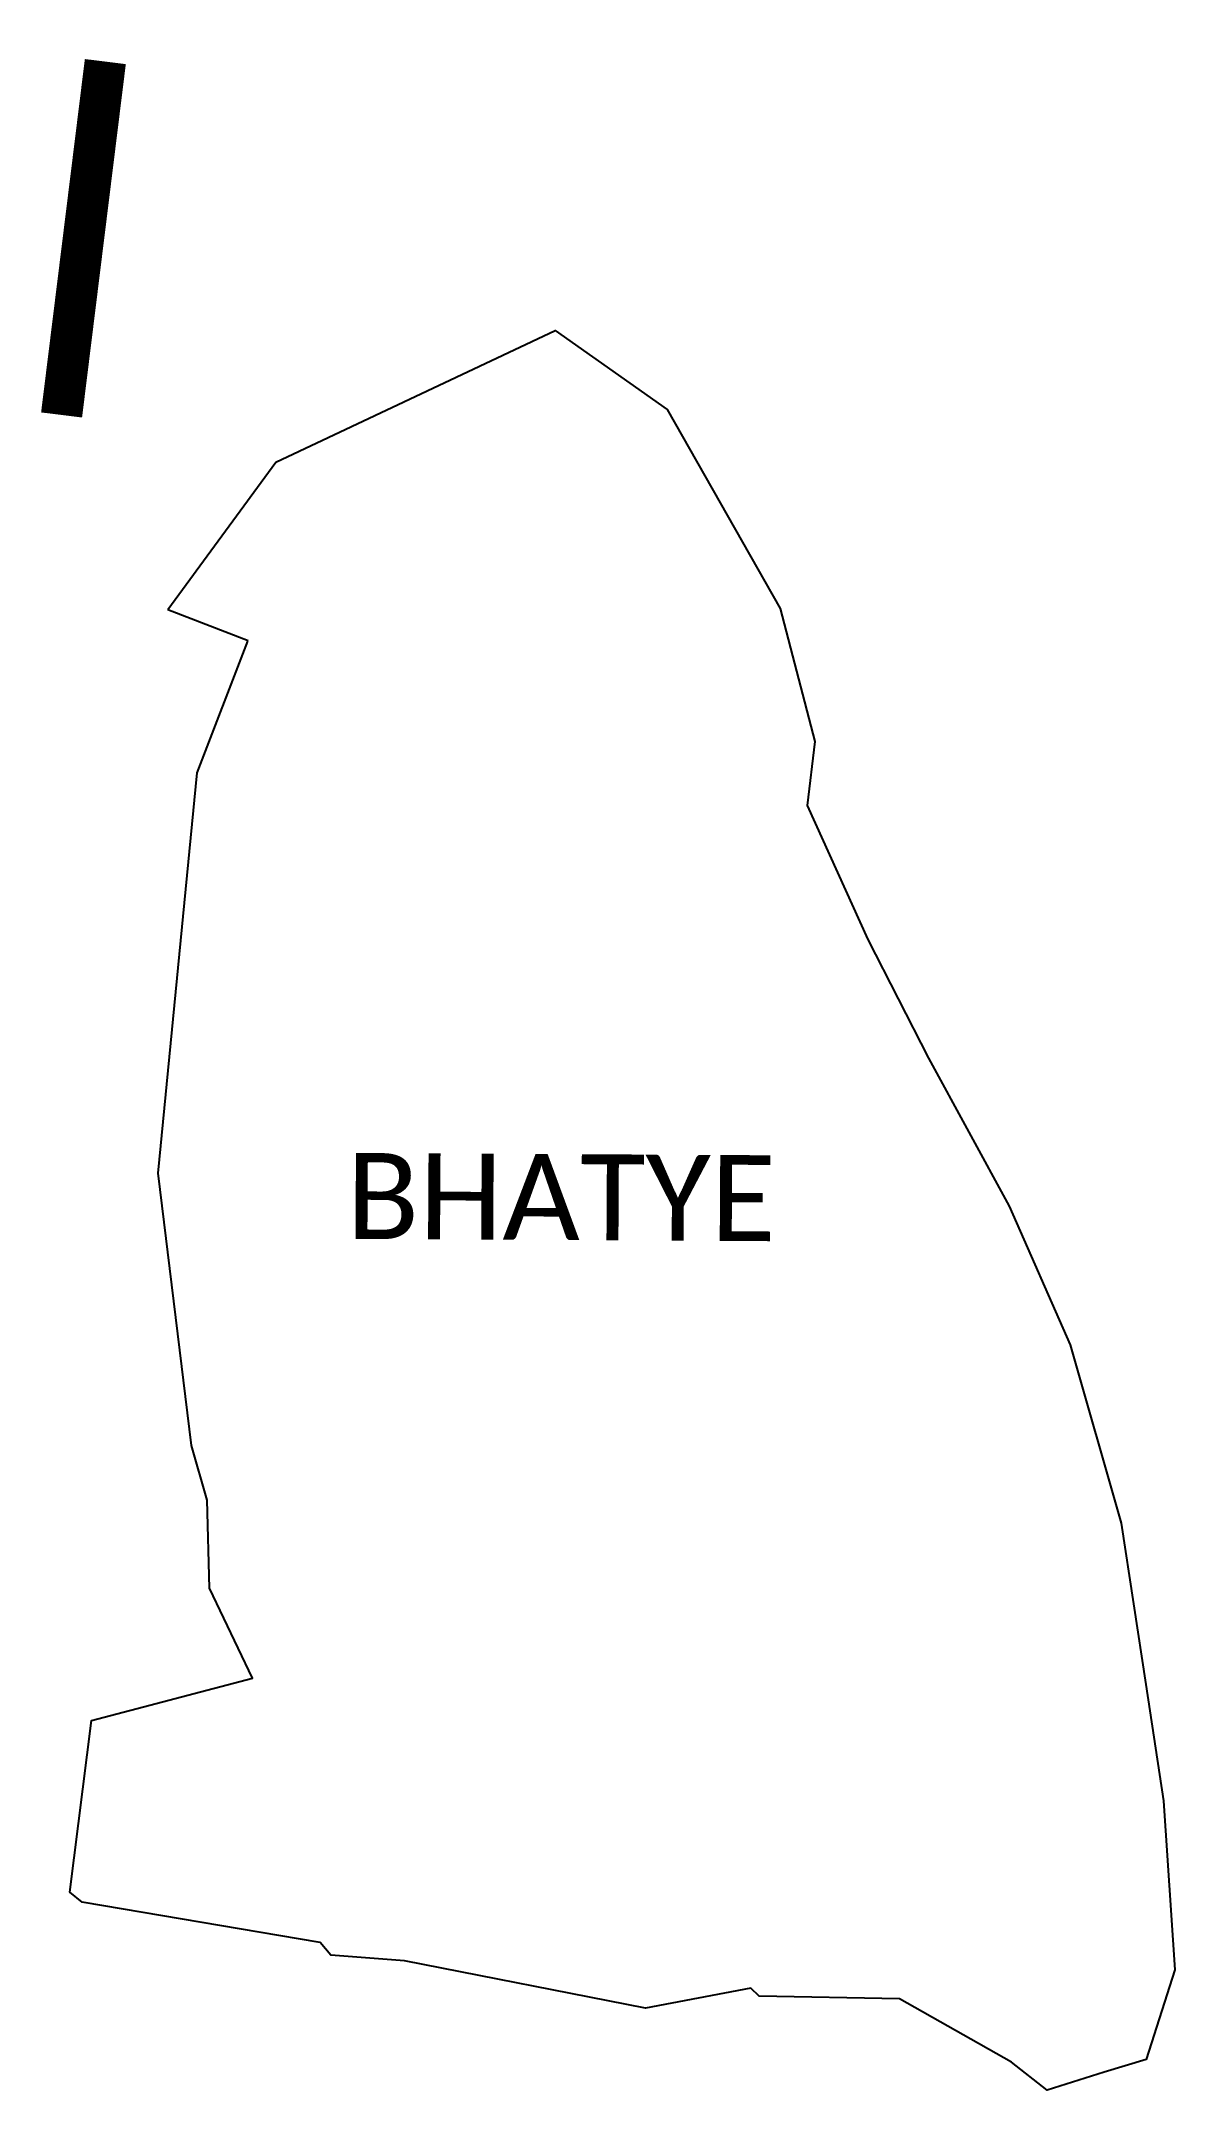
# Model space of a CAD drawing. Header units: metres. Extents: x 318404 to 319778, y 1876233 to 1878715.
import ezdxf

# ---------------------------------------------------------------- set-up
doc = ezdxf.new("R2010")
doc.units = ezdxf.units.M
for name, color, linetype in [('UNPROTECTED DUE TO CREEK', 150, 'Continuous'), ('village', 3, 'Continuous'), ('VILLAGE NAME', 250, 'Continuous')]:
    doc.layers.add(name, color=color, linetype=linetype)
doc.styles.get("Standard").update_dxf_attribs({"font": 'simplex.shx'})

msp = doc.modelspace()

# ---------------------------------------------------------------- linework, layer by layer
at = {"layer": 'UNPROTECTED DUE TO CREEK', "const_width": 50, "flags": 128}
msp.add_lwpolyline([(318429, 1878261.7), (318482, 1878689.7)], dxfattribs=at)
at = {"layer": 'village', "flags": 128}
msp.add_lwpolyline([(318557.7, 1878026.1), (318655, 1877988.7)], dxfattribs=at)
at = {"layer": 'village', "color": 3, "true_color": 0x00ff00}
for points in [[(318557.7, 1878026.1, 0), (318688.4, 1878204.5, 0), (319026.7, 1878363.9, 0), (319162.7, 1878268.4, 0), (319299.4, 1878027.4, 0), (319341.2, 1877866.3, 0), (319332, 1877788.7, 0), (319405.5, 1877626.5, 0), (319478.9, 1877482.8, 0), (319576.8, 1877303.2, 0), (319650.5, 1877135.5, 0), (319712.6, 1876919.4, 0), (319742.3, 1876724.2, 0), (319763.8, 1876583, 0), (319777.6, 1876378.6, 0)], [(319777.6, 1876378.6, 0), (319742.5, 1876270, 0), (319691.8, 1876254.3, 0), (319622.6, 1876232.8, 0), (319579.6, 1876266.4, 0), (319443.9, 1876343.3, 0), (319273.9, 1876346.7, 0), (319263.7, 1876356.3, 0), (319136.4, 1876331.8, 0), (318844.4, 1876389.5, 0), (318755.2, 1876396.1, 0), (318742.4, 1876411.6, 0), (318453.9, 1876460.5, 0), (318439.1, 1876472.5, 0), (318465.3, 1876680.5, 0), (318660.4, 1876731.7, 0), (318608.3, 1876840.5, 0), (318605.5, 1876947.3, 0), (318586.2, 1877013.4, 0), (318546.1, 1877343.5, 0), (318593.3, 1877828.2, 0), (318654.6, 1877987.8, 0)]]:
    msp.add_polyline3d(points, dxfattribs=at)

# ---------------------------------------------------------------- texts
at = {"layer": 'VILLAGE NAME', "insert": (318774.2, 1877367.9), "char_height": 104.042, "attachment_point": 1, "rotation": 359.6762}
msp.add_mtext_dynamic_manual_height_columns('{\\fCalibri|b0|i0|c0|p34;BHATYE}', width=1217.858, gutter_width=520.2, heights=[0], dxfattribs=at)

doc.saveas('drawing.dxf')
